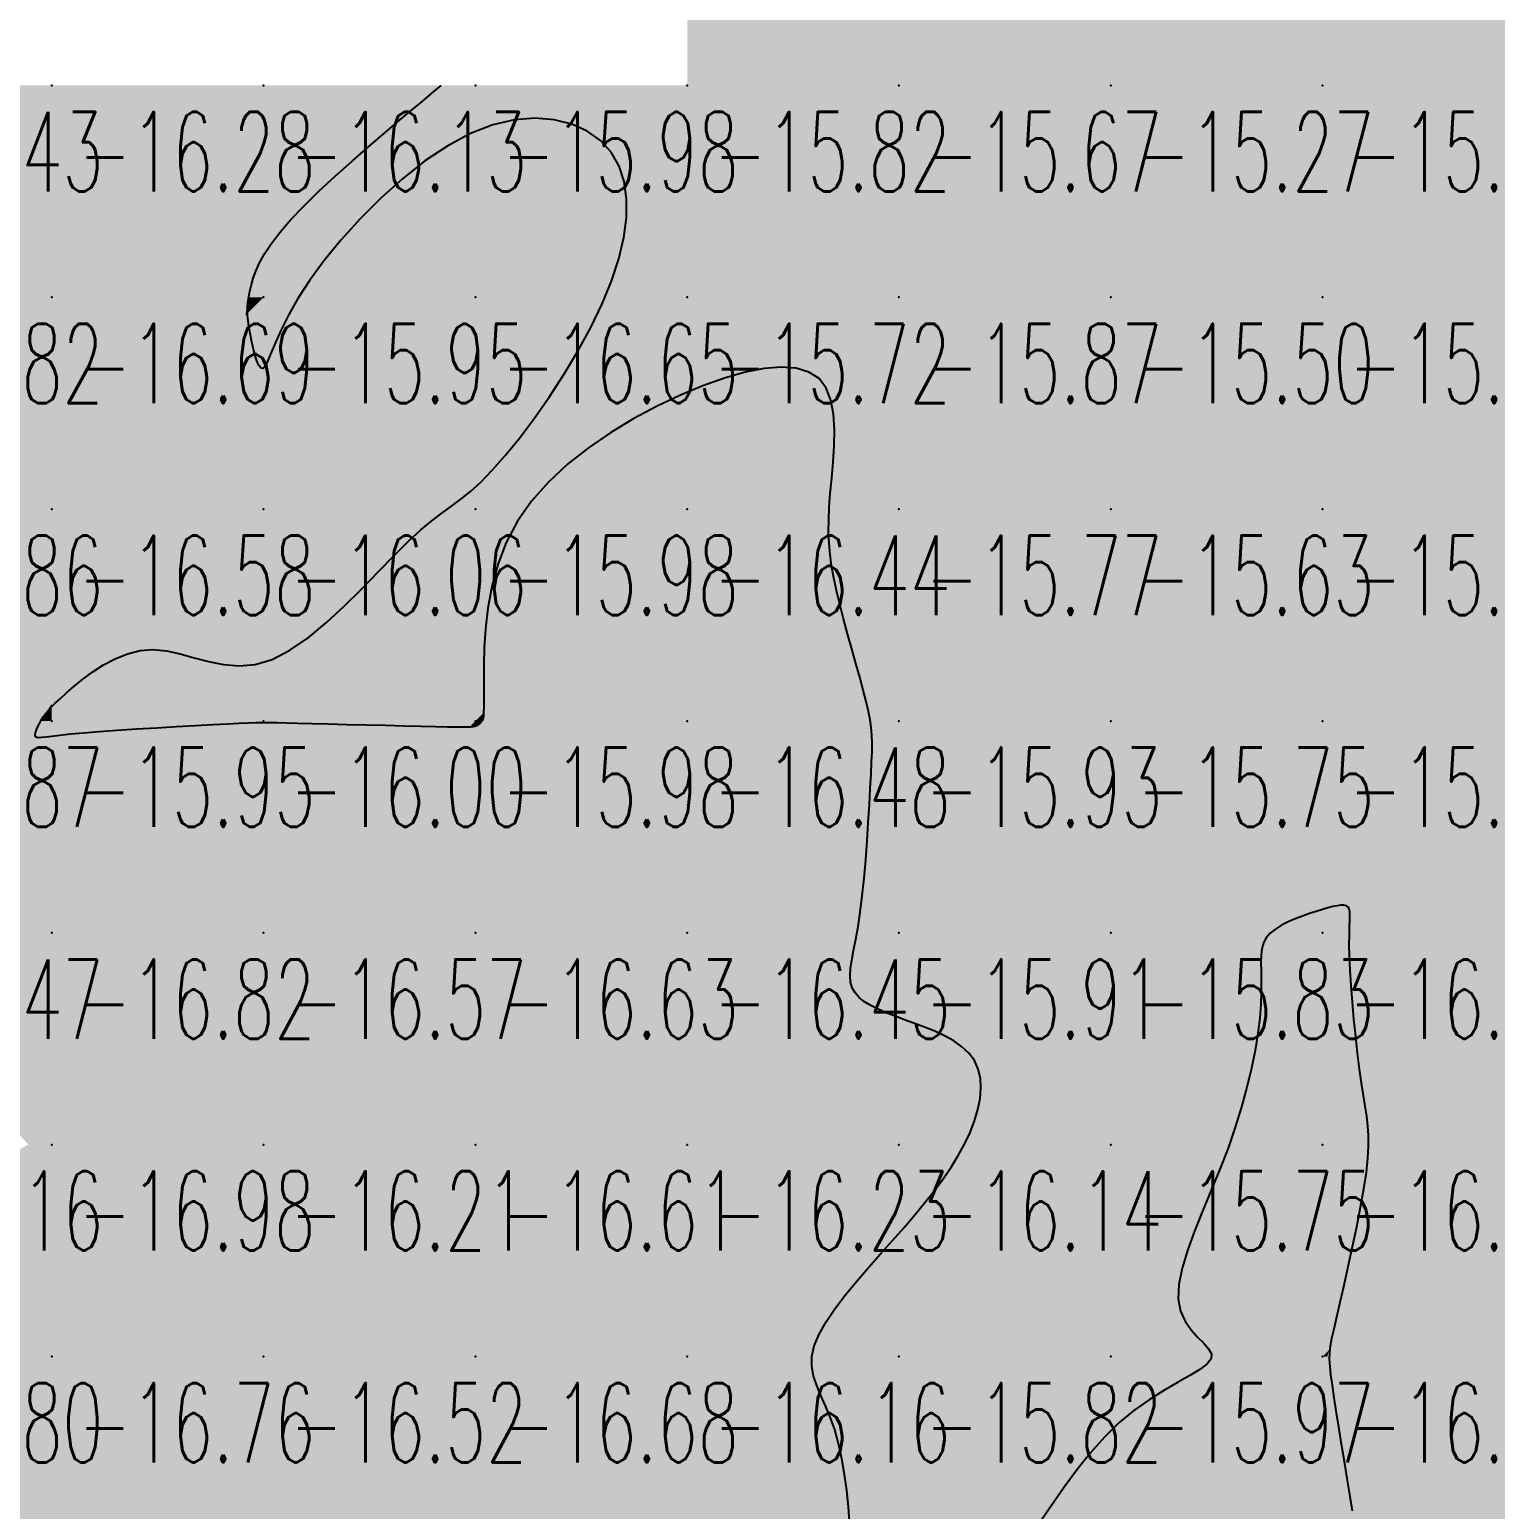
# Model space of a CAD drawing. Header units: millimetres. Extents: x 88261 to 90953, y 390274 to 392322.
# Drawn here: x 89359.2 to 89428.4, y 392020 to 392089.9 of the extents above; entities that cross this region are included whole.
import ezdxf
from ezdxf.enums import TextEntityAlignment as Align

# ---------------------------------------------------------------- set-up
doc = ezdxf.new("R2010")
doc.units = ezdxf.units.MM
doc.header["$LTSCALE"] = 25
for name, color, linetype in [('CN_03_00', 7, 'Continuous'), ('COTEAlt', 7, 'Continuous'), ('HYDRO', 7, 'Continuous'), ('TN_COLORIAGE', 7, 'Continuous')]:
    doc.layers.add(name, color=color, linetype=linetype)
doc.styles.add('ROMANC', font='romanc.shx')
doc.styles.add('Simplex 1.0', font='Simplex.shx', dxfattribs={"width": 0.99, "height": 2.5})
doc.styles.get("Standard").update_dxf_attribs({"font": 'times.ttf'})

# ---------------------------------------------------------------- blocks, each defined once
blk = doc.blocks.new('COTE')
at = {"color": 0}
blk.add_point((0, 0), dxfattribs=at)
at = {"layer": 'COTEAlt'}
blk.add_attdef('ALT', text='', height=3.75, dxfattribs=at).set_placement((1.25, -1.25), align=Align.TOP_LEFT)

msp = doc.modelspace()

# ---------------------------------------------------------------- linework, layer by layer
at = {"layer": 'CN_03_00', "elevation": -16, "flags": 128}
for points in [[(89397.92, 392019.414), (89397.859, 392020.151), (89397.78, 392020.909), (89397.679, 392021.671), (89397.553, 392022.417), (89397.4, 392023.129), (89397.217, 392023.787), (89397.005, 392024.378), (89396.779, 392024.912), (89396.56, 392025.403), (89396.367, 392025.867), (89396.219, 392026.318), (89396.138, 392026.772), (89396.141, 392027.243), (89396.249, 392027.748), (89396.476, 392028.295), (89396.808, 392028.882), (89397.227, 392029.498), (89397.713, 392030.136), (89398.247, 392030.787), (89398.811, 392031.44), (89399.384, 392032.089), (89399.949, 392032.724), (89400.489, 392033.338), (89400.998, 392033.933), (89401.477, 392034.511), (89401.923, 392035.077), (89402.334, 392035.632), (89402.71, 392036.181), (89403.048, 392036.726), (89403.347, 392037.271), (89403.604, 392037.817), (89403.816, 392038.36), (89403.976, 392038.894), (89404.079, 392039.412), (89404.119, 392039.909), (89404.092, 392040.377), (89403.991, 392040.812), (89403.812, 392041.206), (89403.551, 392041.556), (89403.22, 392041.864), (89402.832, 392042.136), (89402.4, 392042.378), (89401.939, 392042.593), (89401.461, 392042.788), (89400.981, 392042.968), (89400.512, 392043.137), (89400.066, 392043.301), (89399.649, 392043.464), (89399.267, 392043.629), (89398.924, 392043.802), (89398.625, 392043.986), (89398.375, 392044.184), (89398.179, 392044.401), (89398.042, 392044.642), (89397.965, 392044.909), (89397.943, 392045.212), (89397.966, 392045.558), (89398.024, 392045.955), (89398.108, 392046.411), (89398.209, 392046.935), (89398.317, 392047.533), (89398.423, 392048.216), (89398.519, 392048.984), (89398.604, 392049.818), (89398.68, 392050.691), (89398.745, 392051.577), (89398.802, 392052.451), (89398.852, 392053.286), (89398.893, 392054.056), (89398.929, 392054.735), (89398.957, 392055.306), (89398.976, 392055.785), (89398.983, 392056.197), (89398.973, 392056.569), (89398.944, 392056.926), (89398.891, 392057.292), (89398.812, 392057.693), (89398.703, 392058.154), (89398.563, 392058.694), (89398.397, 392059.302), (89398.214, 392059.961), (89398.02, 392060.654), (89397.824, 392061.361), (89397.634, 392062.067), (89397.457, 392062.753), (89397.301, 392063.403), (89397.172, 392064.003), (89397.071, 392064.564), (89396.998, 392065.102), (89396.95, 392065.632), (89396.928, 392066.169), (89396.931, 392066.73), (89396.957, 392067.328), (89397.006, 392067.981), (89397.073, 392068.697), (89397.143, 392069.455), (89397.195, 392070.229), (89397.208, 392070.992), (89397.162, 392071.718), (89397.038, 392072.379), (89396.815, 392072.949), (89396.474, 392073.401), (89395.999, 392073.713), (89395.399, 392073.891), (89394.687, 392073.941), (89393.877, 392073.874), (89392.982, 392073.699), (89392.017, 392073.425), (89390.994, 392073.062), (89389.928, 392072.617), (89388.833, 392072.1), (89387.731, 392071.514), (89386.644, 392070.86), (89385.595, 392070.142), (89384.606, 392069.361), (89383.701, 392068.52), (89382.901, 392067.621), (89382.231, 392066.665), (89381.704, 392065.66), (89381.309, 392064.625), (89381.028, 392063.586), (89380.841, 392062.566), (89380.728, 392061.592), (89380.672, 392060.687), (89380.652, 392059.876), (89380.65, 392059.183), (89380.65, 392058.627), (89380.648, 392058.196), (89380.644, 392057.873), (89380.636, 392057.641), (89380.626, 392057.481), (89380.612, 392057.376), (89380.593, 392057.308), (89380.57, 392057.26), (89380.541, 392057.217), (89380.508, 392057.176), (89380.471, 392057.137), (89380.432, 392057.101), (89380.39, 392057.068), (89380.346, 392057.039), (89380.302, 392057.013), (89380.258, 392056.991), (89380.212, 392056.973), (89380.149, 392056.96), (89380.049, 392056.95), (89379.895, 392056.945), (89379.669, 392056.943), (89379.351, 392056.946), (89378.924, 392056.954), (89378.369, 392056.965), (89377.677, 392056.981), (89376.876, 392057), (89376.003, 392057.021), (89375.095, 392057.043), (89374.188, 392057.066), (89373.321, 392057.088), (89372.531, 392057.109), (89371.853, 392057.127), (89371.314, 392057.142), (89370.887, 392057.153), (89370.534, 392057.159), (89370.217, 392057.159), (89369.898, 392057.154), (89369.539, 392057.141), (89369.101, 392057.121), (89368.547, 392057.093), (89367.851, 392057.056), (89367.037, 392057.012), (89366.142, 392056.962), (89365.203, 392056.908), (89364.257, 392056.85), (89363.34, 392056.79), (89362.489, 392056.73), (89361.742, 392056.67), (89361.126, 392056.613), (89360.635, 392056.561), (89360.254, 392056.515), (89359.97, 392056.48), (89359.767, 392056.456), (89359.63, 392056.446), (89359.544, 392056.454), (89359.496, 392056.48), (89359.472, 392056.528), (89359.468, 392056.594), (89359.48, 392056.675), (89359.508, 392056.769), (89359.547, 392056.873), (89359.597, 392056.983), (89359.653, 392057.096), (89359.713, 392057.21), (89359.777, 392057.322), (89359.851, 392057.438), (89359.943, 392057.564), (89360.059, 392057.706), (89360.21, 392057.871), (89360.401, 392058.064), (89360.641, 392058.293), (89360.938, 392058.563), (89361.297, 392058.876), (89361.713, 392059.216), (89362.181, 392059.561), (89362.692, 392059.89), (89363.241, 392060.181), (89363.82, 392060.414), (89364.422, 392060.566), (89365.041, 392060.616), (89365.672, 392060.554), (89366.316, 392060.41), (89366.976, 392060.226), (89367.657, 392060.042), (89368.363, 392059.902), (89369.095, 392059.845), (89369.859, 392059.913), (89370.658, 392060.148), (89371.492, 392060.577), (89372.349, 392061.17), (89373.213, 392061.883), (89374.069, 392062.673), (89374.9, 392063.497), (89375.692, 392064.31), (89376.429, 392065.069), (89377.094, 392065.73), (89377.68, 392066.263), (89378.198, 392066.69), (89378.671, 392067.049), (89379.118, 392067.374), (89379.558, 392067.704), (89380.013, 392068.072), (89380.503, 392068.517), (89381.047, 392069.074), (89381.659, 392069.769), (89382.325, 392070.591), (89383.022, 392071.517), (89383.731, 392072.524), (89384.428, 392073.59), (89385.093, 392074.694), (89385.704, 392075.813), (89386.24, 392076.925), (89386.682, 392078.009), (89387.023, 392079.056), (89387.257, 392080.057), (89387.38, 392081.004), (89387.387, 392081.888), (89387.272, 392082.702), (89387.031, 392083.438), (89386.66, 392084.086), (89386.155, 392084.639), (89385.529, 392085.086), (89384.796, 392085.418), (89383.97, 392085.623), (89383.065, 392085.692), (89382.095, 392085.613), (89381.076, 392085.377), (89380.021, 392084.974), (89378.945, 392084.398), (89377.868, 392083.677), (89376.807, 392082.84), (89375.783, 392081.92), (89374.813, 392080.949), (89373.919, 392079.957), (89373.118, 392078.978), (89372.43, 392078.042), (89371.868, 392077.178), (89371.422, 392076.396), (89371.075, 392075.705), (89370.809, 392075.113), (89370.609, 392074.627), (89370.458, 392074.255), (89370.339, 392074.005), (89370.235, 392073.884), (89370.133, 392073.895), (89370.032, 392074.021), (89369.934, 392074.237), (89369.841, 392074.521), (89369.754, 392074.849), (89369.677, 392075.198), (89369.611, 392075.546), (89369.558, 392075.867), (89369.52, 392076.146), (89369.496, 392076.386), (89369.486, 392076.598), (89369.489, 392076.792), (89369.505, 392076.979), (89369.532, 392077.168), (89369.571, 392077.37), (89369.619, 392077.595), (89369.679, 392077.852), (89369.763, 392078.146), (89369.884, 392078.481), (89370.055, 392078.86), (89370.291, 392079.288), (89370.606, 392079.767), (89371.013, 392080.302), (89371.525, 392080.896), (89372.15, 392081.549), (89372.862, 392082.243), (89373.632, 392082.958), (89374.428, 392083.67), (89375.218, 392084.359), (89375.97, 392085.003), (89376.655, 392085.581), (89377.239, 392086.07), (89377.701, 392086.456), (89378.047, 392086.746), (89378.296, 392086.954), (89378.462, 392087.093), (89378.563, 392087.178), (89378.615, 392087.221), (89378.634, 392087.237), (89378.637, 392087.239)], [(89421.661, 392019.963), (89421.548, 392020.637), (89421.424, 392021.388), (89421.294, 392022.187), (89421.162, 392023.006), (89421.033, 392023.814), (89420.912, 392024.584), (89420.803, 392025.285), (89420.713, 392025.888), (89420.645, 392026.376), (89420.6, 392026.771), (89420.582, 392027.108), (89420.59, 392027.42), (89420.626, 392027.743), (89420.692, 392028.109), (89420.789, 392028.554), (89420.918, 392029.111), (89421.08, 392029.804), (89421.265, 392030.61), (89421.464, 392031.495), (89421.667, 392032.426), (89421.864, 392033.368), (89422.045, 392034.29), (89422.199, 392035.156), (89422.317, 392035.933), (89422.391, 392036.598), (89422.425, 392037.167), (89422.423, 392037.67), (89422.392, 392038.133), (89422.338, 392038.584), (89422.265, 392039.051), (89422.179, 392039.56), (89422.087, 392040.141), (89421.993, 392040.811), (89421.901, 392041.554), (89421.812, 392042.345), (89421.73, 392043.159), (89421.658, 392043.97), (89421.597, 392044.754), (89421.551, 392045.485), (89421.522, 392046.139), (89421.512, 392046.694), (89421.515, 392047.156), (89421.525, 392047.532), (89421.535, 392047.833), (89421.54, 392048.066), (89421.532, 392048.242), (89421.506, 392048.369), (89421.454, 392048.457), (89421.372, 392048.513), (89421.259, 392048.54), (89421.115, 392048.542), (89420.94, 392048.521), (89420.736, 392048.479), (89420.502, 392048.418), (89420.239, 392048.342), (89419.947, 392048.251), (89419.629, 392048.149), (89419.295, 392048.034), (89418.955, 392047.905), (89418.622, 392047.761), (89418.308, 392047.6), (89418.023, 392047.421), (89417.78, 392047.223), (89417.591, 392047.004), (89417.462, 392046.762), (89417.386, 392046.491), (89417.349, 392046.184), (89417.341, 392045.835), (89417.348, 392045.436), (89417.357, 392044.981), (89417.357, 392044.463), (89417.334, 392043.876), (89417.279, 392043.213), (89417.188, 392042.482), (89417.059, 392041.69), (89416.89, 392040.844), (89416.68, 392039.952), (89416.428, 392039.023), (89416.13, 392038.062), (89415.787, 392037.079), (89415.401, 392036.082), (89414.991, 392035.086), (89414.583, 392034.104), (89414.201, 392033.154), (89413.87, 392032.249), (89413.615, 392031.405), (89413.461, 392030.638), (89413.431, 392029.962), (89413.54, 392029.388), (89413.758, 392028.906), (89414.041, 392028.502), (89414.349, 392028.161), (89414.639, 392027.868), (89414.87, 392027.61), (89414.999, 392027.371), (89414.986, 392027.137), (89414.799, 392026.894), (89414.455, 392026.631), (89413.981, 392026.34), (89413.404, 392026.009), (89412.753, 392025.63), (89412.055, 392025.193), (89411.337, 392024.688), (89410.627, 392024.105), (89409.947, 392023.439), (89409.296, 392022.701), (89408.667, 392021.907), (89408.054, 392021.072), (89407.449, 392020.211), (89406.847, 392019.341)]]:
    msp.add_lwpolyline(points, dxfattribs=at)
at = {"layer": 'TN_COLORIAGE', "color": 241}
for points in [[(89390.249, 392097.239, -15.436), (89390.249, 392087.239, -15.436), (89400.249, 392097.239, -15.436)], [(89400.249, 392087.239, -15.823), (89400.249, 392097.239, -15.823), (89390.249, 392087.239, -15.823)], [(89400.249, 392097.239, -15.285), (89400.249, 392087.239, -15.285), (89410.249, 392097.239, -15.285)], [(89410.249, 392087.239, -15.671), (89410.249, 392097.239, -15.671), (89400.249, 392087.239, -15.671)], [(89410.249, 392097.239, -15.055), (89410.249, 392087.239, -15.055), (89420.249, 392097.239, -15.055)], [(89420.249, 392087.239, -15.268), (89420.249, 392097.239, -15.268), (89410.249, 392087.239, -15.268)], [(89420.249, 392087.239, -15), (89427.355, 392094.346, -15), (89420.249, 392097.239, -15), (89423.839, 392097.239, -15)], [(89420.249, 392087.239, -15), (89427.355, 392094.346, -15), (89430.249, 392087.239, -15), (89430.249, 392093.963, -15)], [(89378.637, 392087.239, -15.946), (89370.249, 392080.225, -15.946), (89380.249, 392087.239, -15.946), (89370.249, 392077.239, -15.946)], [(89380.249, 392086.875, -15.946), (89371.021, 392077.239, -15.946), (89380.249, 392087.239, -15.946), (89370.249, 392077.239, -15.946)], [(89380.249, 392086.875, -15.823), (89388.11, 392085.1, -15.823), (89380.249, 392087.239, -15.823), (89390.249, 392087.239, -15.823)], [(89388.11, 392085.1, -15.725), (89387.27, 392077.239, -15.725), (89390.249, 392087.239, -15.725), (89390.249, 392077.239, -15.725)], [(89390.249, 392077.239, -15.671), (89400.249, 392077.239, -15.671), (89400.249, 392087.239, -15.671)], [(89390.249, 392087.239, -15.671), (89390.249, 392077.239, -15.671), (89400.249, 392087.239, -15.671)], [(89400.249, 392077.239, -15.268), (89410.249, 392077.239, -15.268), (89410.249, 392087.239, -15.268)], [(89400.249, 392087.239, -15.268), (89400.249, 392077.239, -15.268), (89410.249, 392087.239, -15.268)], [(89410.249, 392077.239, -15.239), (89420.249, 392077.239, -15.239), (89420.249, 392087.239, -15.239)], [(89410.249, 392087.239, -15.239), (89410.249, 392077.239, -15.239), (89420.249, 392087.239, -15.239)], [(89420.249, 392077.239, -15), (89430.129, 392077.239, -15), (89430.249, 392087.239, -15), (89430.249, 392077.673, -15)], [(89420.249, 392087.239, -15.2), (89420.249, 392077.239, -15.2), (89430.249, 392087.239, -15.2)], [(89370.249, 392080.225, -15.946), (89369.517, 392077.239, -15.946), (89370.249, 392077.239, -15.946)], [(89369.395, 392076.386, -15.946), (89369.517, 392077.239, -15.946), (89370.249, 392077.239, -15.946)], [(89370.249, 392072.42, -15.946), (89369.395, 392076.386, -15.946), (89370.249, 392077.239, -15.946)], [(89370.249, 392072.42, -15.946), (89371.021, 392077.239, -15.946), (89370.249, 392077.239, -15.946)], [(89380.249, 392067.491, -15.725), (89387.27, 392077.239, -15.725), (89380.249, 392067.239, -15.725), (89390.249, 392077.239, -15.725)], [(89380.618, 392067.239, -15.725), (89390.249, 392073.379, -15.725), (89380.249, 392067.239, -15.725), (89390.249, 392077.239, -15.725)], [(89397.956, 392074.946, -15.725), (89390.249, 392073.379, -15.725), (89400.249, 392077.239, -15.725), (89390.249, 392077.239, -15.725)], [(89397.956, 392074.946, -15.767), (89396.771, 392067.239, -15.767), (89400.249, 392077.239, -15.767), (89400.249, 392067.239, -15.767)], [(89400.249, 392077.239, -15.5), (89400.249, 392067.239, -15.5), (89410.249, 392077.239, -15.5)], [(89400.249, 392067.239, -15.5), (89410.249, 392067.239, -15.5), (89410.249, 392077.239, -15.5)], [(89410.249, 392077.239, -15.75), (89410.249, 392067.239, -15.75), (89420.249, 392077.239, -15.75)], [(89410.249, 392067.239, -15.75), (89420.249, 392067.239, -15.75), (89420.249, 392077.239, -15.75)], [(89420.249, 392077.239, -15), (89430.129, 392077.239, -15), (89420.249, 392067.239, -15), (89430.003, 392076.994, -15)], [(89420.249, 392067.239, -15), (89430.003, 392076.994, -15), (89430.249, 392067.239, -15), (89430.249, 392076.818, -15)], [(89370.249, 392057.93, -15.983), (89378.017, 392067.239, -15.983), (89370.249, 392057.239, -15.983), (89380.249, 392067.239, -15.983)], [(89370.249, 392057.239, -15.983), (89380.249, 392057.239, -15.983), (89380.249, 392067.239, -15.983)], [(89378.017, 392067.239, -15.983), (89380.249, 392067.491, -15.983), (89380.249, 392067.239, -15.983)], [(89380.618, 392067.239, -15.981), (89380.664, 392057.655, -15.981), (89380.249, 392067.239, -15.981), (89380.249, 392057.239, -15.981)], [(89396.771, 392067.239, -15.767), (89396.994, 392063.984, -15.767), (89400.249, 392067.239, -15.767)], [(89399.059, 392057.239, -15.767), (89396.994, 392063.984, -15.767), (89400.249, 392057.239, -15.767), (89400.249, 392067.239, -15.767)], [(89400.249, 392057.239, -15.63), (89410.249, 392057.239, -15.63), (89410.249, 392067.239, -15.63)], [(89400.249, 392067.239, -15.63), (89400.249, 392057.239, -15.63), (89410.249, 392067.239, -15.63)], [(89410.249, 392067.239, -15.36), (89410.249, 392057.239, -15.36), (89420.249, 392067.239, -15.36)], [(89410.249, 392057.239, -15.36), (89420.249, 392057.239, -15.36), (89420.249, 392067.239, -15.36)], [(89420.249, 392057.239, -15.206), (89430.249, 392057.239, -15.206), (89430.249, 392067.239, -15.206)], [(89420.249, 392067.239, -15.206), (89420.249, 392057.239, -15.206), (89430.249, 392067.239, -15.206)], [(89370.249, 392057.93, -15.949), (89364.938, 392061.928, -15.949), (89370.249, 392057.239, -15.949), (89360.249, 392057.239, -15.949)], [(89364.938, 392061.928, -15.949), (89360.249, 392058.053, -15.949), (89360.249, 392057.239, -15.949)], [(89360.249, 392058.053, -15.949), (89359.693, 392057.239, -15.949), (89360.249, 392057.239, -15.949)], [(89380.664, 392057.655, -15.981), (89380.626, 392057.239, -15.981), (89380.249, 392057.239, -15.981)], [(89359.258, 392056.249, -15.949), (89359.693, 392057.239, -15.949), (89360.249, 392057.239, -15.949)], [(89359.258, 392056.249, -15.949), (89360.249, 392056.646, -15.949), (89360.249, 392057.239, -15.949)], [(89370.196, 392057.187, -15.949), (89360.249, 392056.646, -15.949), (89370.249, 392057.239, -15.949), (89360.249, 392057.239, -15.949)], [(89370.249, 392057.165, -15.996), (89370.196, 392057.187, -15.996), (89370.249, 392057.239, -15.996)], [(89370.249, 392057.165, -15.981), (89379.929, 392056.92, -15.981), (89370.249, 392057.239, -15.981), (89380.249, 392057.239, -15.981)], [(89379.929, 392056.92, -15.981), (89380.249, 392056.947, -15.981), (89380.249, 392057.239, -15.981)], [(89380.626, 392057.239, -15.981), (89380.249, 392056.947, -15.981), (89380.249, 392057.239, -15.981)], [(89398.992, 392055.982, -15.907), (89398.545, 392047.239, -15.907), (89400.249, 392057.239, -15.907), (89400.249, 392047.239, -15.907)], [(89398.992, 392055.982, -15.935), (89399.059, 392057.239, -15.935), (89400.249, 392057.239, -15.935)], [(89400.249, 392057.239, -15.752), (89400.249, 392047.239, -15.752), (89410.249, 392057.239, -15.752)], [(89400.249, 392047.239, -15.752), (89410.249, 392047.239, -15.752), (89410.249, 392057.239, -15.752)], [(89416.898, 392047.239, -15.328), (89420.249, 392048.372, -15.328), (89410.249, 392047.239, -15.328), (89420.249, 392057.239, -15.328)], [(89410.249, 392057.239, -15.328), (89410.249, 392047.239, -15.328), (89420.249, 392057.239, -15.328)], [(89421.792, 392048.782, -15.328), (89420.249, 392048.372, -15.328), (89430.249, 392057.239, -15.328), (89420.249, 392057.239, -15.328)], [(89421.792, 392048.782, -15.277), (89421.311, 392047.239, -15.277), (89430.249, 392057.239, -15.277), (89430.249, 392047.239, -15.277)], [(89397.364, 392044.355, -15.907), (89398.545, 392047.239, -15.907), (89400.249, 392047.239, -15.907)], [(89400.249, 392043.191, -15.907), (89397.364, 392044.355, -15.907), (89400.249, 392047.239, -15.907)], [(89400.249, 392043.191, -15.83), (89404.711, 392041.701, -15.83), (89400.249, 392047.239, -15.83), (89410.249, 392047.239, -15.83)], [(89404.711, 392041.701, -15.749), (89403.78, 392037.239, -15.749), (89410.249, 392047.239, -15.749), (89410.249, 392037.239, -15.749)], [(89416.898, 392047.239, -15.749), (89417.703, 392044.694, -15.749), (89410.249, 392047.239, -15.749), (89410.249, 392037.239, -15.749)], [(89421.311, 392047.239, -15.277), (89422.101, 392039.091, -15.277), (89430.249, 392047.239, -15.277)], [(89422.811, 392037.239, -15.277), (89422.101, 392039.091, -15.277), (89430.249, 392037.239, -15.277), (89430.249, 392047.239, -15.277)], [(89417.703, 392044.694, -15.749), (89416.297, 392037.239, -15.749), (89410.249, 392037.239, -15.749)], [(89400.249, 392027.239, -15.749), (89410.249, 392027.239, -15.749), (89410.249, 392037.239, -15.749)], [(89400.249, 392032.967, -15.749), (89403.78, 392037.239, -15.749), (89400.249, 392027.239, -15.749), (89410.249, 392037.239, -15.749)], [(89411.833, 392028.823, -15.749), (89416.297, 392037.239, -15.749), (89410.249, 392027.239, -15.749), (89410.249, 392037.239, -15.749)], [(89420.557, 392027.548, -15.335), (89420.472, 392027.239, -15.335), (89430.249, 392037.239, -15.335), (89430.249, 392027.239, -15.335)], [(89420.557, 392027.548, -15.523), (89422.811, 392037.239, -15.523), (89430.249, 392037.239, -15.523)], [(89400.249, 392032.967, -15.816), (89394.919, 392027.239, -15.816), (89400.249, 392027.239, -15.816)], [(89416.958, 392027.239, -15.969), (89411.833, 392028.823, -15.969), (89410.249, 392027.239, -15.969)], [(89394.919, 392027.239, -15.816), (89397.57, 392024.561, -15.816), (89400.249, 392027.239, -15.816)], [(89398.104, 392017.239, -15.816), (89397.57, 392024.561, -15.816), (89400.249, 392017.239, -15.816), (89400.249, 392027.239, -15.816)], [(89400.249, 392027.239, -15.969), (89400.249, 392017.239, -15.969), (89410.249, 392027.239, -15.969)], [(89410.249, 392025.038, -15.863), (89405.811, 392017.239, -15.863), (89410.249, 392027.239, -15.863), (89400.249, 392017.239, -15.863)], [(89416.958, 392027.239, -15.969), (89410.249, 392025.038, -15.969), (89410.249, 392027.239, -15.969)], [(89420.472, 392027.239, -15.335), (89421.835, 392018.825, -15.335), (89430.249, 392027.239, -15.335)], [(89422.153, 392017.239, -15.335), (89421.835, 392018.825, -15.335), (89430.249, 392017.239, -15.335), (89430.249, 392027.239, -15.335)]]:
    msp.add_solid(points, dxfattribs=at)
at = {"layer": 'TN_COLORIAGE', "color": 183}
for points in [[(89350.249, 392087.239, -16.28), (89350.249, 392077.239, -16.28), (89360.249, 392087.239, -16.28)], [(89360.249, 392077.239, -16.819), (89360.249, 392087.239, -16.819), (89350.249, 392077.239, -16.819)], [(89360.249, 392087.239, -16.128), (89360.249, 392077.239, -16.128), (89370.249, 392087.239, -16.128)], [(89360.249, 392077.239, -16), (89369.517, 392077.239, -16), (89370.249, 392087.239, -16), (89370.249, 392080.225, -16)], [(89370.249, 392080.225, -16.128), (89378.637, 392087.239, -16.128), (89370.249, 392087.239, -16.128)], [(89371.021, 392077.239, -16.649), (89380.249, 392086.875, -16.649), (89380.249, 392077.239, -16.649)], [(89388.11, 392085.1, -16.649), (89380.249, 392086.875, -16.649), (89380.249, 392077.239, -16.649)], [(89387.27, 392077.239, -16.649), (89388.11, 392085.1, -16.649), (89380.249, 392077.239, -16.649)], [(89350.249, 392077.239, -16.688), (89350.249, 392067.239, -16.688), (89360.249, 392077.239, -16.688)], [(89350.249, 392067.239, -16.688), (89360.249, 392067.239, -16.688), (89360.249, 392077.239, -16.688)], [(89360.249, 392077.239, -16), (89369.517, 392077.239, -16), (89360.249, 392067.239, -16), (89369.395, 392076.386, -16)], [(89380.249, 392077.239, -16), (89371.021, 392077.239, -16), (89370.249, 392067.239, -16), (89370.249, 392072.42, -16)], [(89380.249, 392077.239, -16), (89380.249, 392067.491, -16), (89370.249, 392067.239, -16), (89378.017, 392067.239, -16)], [(89387.27, 392077.239, -16.649), (89380.249, 392067.491, -16.649), (89380.249, 392077.239, -16.649)], [(89360.249, 392067.239, -16), (89369.395, 392076.386, -16), (89370.249, 392067.239, -16), (89370.249, 392072.42, -16)], [(89396.771, 392067.239, -16.438), (89397.956, 392074.946, -16.438), (89390.249, 392067.239, -16.438)], [(89390.249, 392073.379, -16.438), (89397.956, 392074.946, -16.438), (89390.249, 392067.239, -16.438)], [(89390.249, 392073.379, -16.438), (89380.618, 392067.239, -16.438), (89390.249, 392067.239, -16.438)], [(89350.249, 392067.239, -16.582), (89350.249, 392057.239, -16.582), (89360.249, 392067.239, -16.582)], [(89350.249, 392057.239, -16), (89359.693, 392057.239, -16), (89360.249, 392067.239, -16), (89360.249, 392058.053, -16)], [(89360.249, 392067.239, -16), (89360.249, 392058.053, -16), (89370.249, 392067.239, -16), (89364.938, 392061.928, -16)], [(89364.938, 392061.928, -16.058), (89370.249, 392057.93, -16.058), (89370.249, 392067.239, -16.058)], [(89378.017, 392067.239, -16.058), (89370.249, 392057.93, -16.058), (89370.249, 392067.239, -16.058)], [(89380.664, 392057.655, -16.438), (89380.618, 392067.239, -16.438), (89390.249, 392067.239, -16.438)], [(89390.249, 392057.239, -16), (89380.626, 392057.239, -16), (89390.249, 392067.239, -16), (89380.664, 392057.655, -16)], [(89390.249, 392057.239, -16), (89396.994, 392063.984, -16), (89390.249, 392067.239, -16), (89396.771, 392067.239, -16)], [(89396.994, 392063.984, -16.484), (89399.059, 392057.239, -16.484), (89390.249, 392057.239, -16.484)], [(89350.249, 392057.239, -16), (89359.693, 392057.239, -16), (89350.249, 392047.239, -16), (89359.258, 392056.249, -16)], [(89360.249, 392047.239, -16), (89370.196, 392057.187, -16), (89370.249, 392047.239, -16), (89370.249, 392057.165, -16)], [(89360.249, 392056.646, -16.817), (89370.196, 392057.187, -16.817), (89360.249, 392047.239, -16.817)], [(89379.929, 392056.92, -16.575), (89370.249, 392057.165, -16.575), (89370.249, 392047.239, -16.575)], [(89380.249, 392047.239, -16), (89380.249, 392056.947, -16), (89370.249, 392047.239, -16), (89379.929, 392056.92, -16)], [(89380.249, 392047.239, -16), (89380.249, 392056.947, -16), (89390.249, 392057.239, -16), (89380.626, 392057.239, -16)], [(89380.249, 392047.239, -16.484), (89390.249, 392047.239, -16.484), (89390.249, 392057.239, -16.484)], [(89390.249, 392057.239, -16), (89399.059, 392057.239, -16), (89390.249, 392047.239, -16), (89398.992, 392055.982, -16)], [(89360.249, 392047.239, -16), (89360.249, 392056.646, -16), (89350.249, 392047.239, -16), (89359.258, 392056.249, -16)], [(89398.545, 392047.239, -16.454), (89398.992, 392055.982, -16.454), (89390.249, 392047.239, -16.454)], [(89420.249, 392048.372, -16.086), (89416.898, 392047.239, -16.086), (89420.249, 392047.239, -16.086)], [(89420.249, 392048.372, -16.086), (89421.792, 392048.782, -16.086), (89420.249, 392047.239, -16.086)], [(89421.311, 392047.239, -16.086), (89421.792, 392048.782, -16.086), (89420.249, 392047.239, -16.086)], [(89354.909, 392041.899, -16.469), (89350.249, 392039.553, -16.469), (89360.249, 392047.239, -16.469), (89350.249, 392047.239, -16.469)], [(89359.146, 392037.239, -16.817), (89354.909, 392041.899, -16.817), (89360.249, 392037.239, -16.817), (89360.249, 392047.239, -16.817)], [(89360.249, 392047.239, -16.575), (89360.249, 392037.239, -16.575), (89370.249, 392047.239, -16.575)], [(89360.249, 392037.239, -16.575), (89370.249, 392037.239, -16.575), (89370.249, 392047.239, -16.575)], [(89370.249, 392037.239, -16.63), (89380.249, 392037.239, -16.63), (89380.249, 392047.239, -16.63)], [(89370.249, 392047.239, -16.63), (89370.249, 392037.239, -16.63), (89380.249, 392047.239, -16.63)], [(89380.249, 392047.239, -16.454), (89380.249, 392037.239, -16.454), (89390.249, 392047.239, -16.454)], [(89380.249, 392037.239, -16.454), (89390.249, 392037.239, -16.454), (89390.249, 392047.239, -16.454)], [(89390.249, 392047.239, -16), (89398.545, 392047.239, -16), (89390.249, 392037.239, -16), (89397.364, 392044.355, -16)], [(89420.249, 392037.239, -16), (89416.297, 392037.239, -16), (89420.249, 392047.239, -16), (89417.703, 392044.694, -16)], [(89417.703, 392044.694, -16.086), (89416.898, 392047.239, -16.086), (89420.249, 392047.239, -16.086)], [(89420.249, 392037.239, -16), (89422.101, 392039.091, -16), (89420.249, 392047.239, -16), (89421.311, 392047.239, -16)], [(89390.249, 392037.239, -16), (89397.364, 392044.355, -16), (89400.249, 392037.239, -16), (89400.249, 392043.191, -16)], [(89404.711, 392041.701, -16.137), (89400.249, 392043.191, -16.137), (89400.249, 392037.239, -16.137)], [(89403.78, 392037.239, -16.137), (89404.711, 392041.701, -16.137), (89400.249, 392037.239, -16.137)], [(89422.101, 392039.091, -16.164), (89422.811, 392037.239, -16.164), (89420.249, 392037.239, -16.164)], [(89359.146, 392037.239, -16.805), (89350.249, 392032.736, -16.805), (89360.249, 392037.239, -16.805), (89350.249, 392027.239, -16.805)], [(89350.249, 392027.239, -16.98), (89360.249, 392027.239, -16.98), (89360.249, 392037.239, -16.98)], [(89360.249, 392037.239, -16.208), (89360.249, 392027.239, -16.208), (89370.249, 392037.239, -16.208)], [(89360.249, 392027.239, -16.208), (89370.249, 392027.239, -16.208), (89370.249, 392037.239, -16.208)], [(89370.249, 392027.239, -16.606), (89380.249, 392027.239, -16.606), (89380.249, 392037.239, -16.606)], [(89370.249, 392037.239, -16.606), (89370.249, 392027.239, -16.606), (89380.249, 392037.239, -16.606)], [(89380.249, 392027.239, -16.23), (89390.249, 392027.239, -16.23), (89390.249, 392037.239, -16.23)], [(89380.249, 392037.239, -16.23), (89380.249, 392027.239, -16.23), (89390.249, 392037.239, -16.23)], [(89390.249, 392037.239, -16.137), (89390.249, 392027.239, -16.137), (89400.249, 392037.239, -16.137)], [(89390.249, 392027.239, -16), (89394.919, 392027.239, -16), (89400.249, 392037.239, -16), (89400.249, 392032.967, -16)], [(89403.78, 392037.239, -16.137), (89400.249, 392032.967, -16.137), (89400.249, 392037.239, -16.137)], [(89420.249, 392037.239, -16), (89411.833, 392028.823, -16), (89420.249, 392027.239, -16), (89416.958, 392027.239, -16)], [(89416.297, 392037.239, -16.164), (89411.833, 392028.823, -16.164), (89420.249, 392037.239, -16.164)], [(89420.249, 392037.239, -16), (89422.811, 392037.239, -16), (89420.249, 392027.239, -16), (89420.557, 392027.548, -16)], [(89420.472, 392027.239, -16.015), (89420.557, 392027.548, -16.015), (89420.249, 392027.239, -16.015)], [(89350.249, 392017.239, -16.758), (89360.249, 392017.239, -16.758), (89360.249, 392027.239, -16.758)], [(89350.249, 392027.239, -16.758), (89350.249, 392017.239, -16.758), (89360.249, 392027.239, -16.758)], [(89360.249, 392027.239, -16.521), (89360.249, 392017.239, -16.521), (89370.249, 392027.239, -16.521)], [(89360.249, 392017.239, -16.521), (89370.249, 392017.239, -16.521), (89370.249, 392027.239, -16.521)], [(89370.249, 392027.239, -16.679), (89370.249, 392017.239, -16.679), (89380.249, 392027.239, -16.679)], [(89370.249, 392017.239, -16.679), (89380.249, 392017.239, -16.679), (89380.249, 392027.239, -16.679)], [(89380.249, 392027.239, -16.161), (89380.249, 392017.239, -16.161), (89390.249, 392027.239, -16.161)], [(89380.249, 392017.239, -16.161), (89390.249, 392017.239, -16.161), (89390.249, 392027.239, -16.161)], [(89390.249, 392017.239, -16), (89397.57, 392024.561, -16), (89390.249, 392027.239, -16), (89394.919, 392027.239, -16)], [(89410.249, 392017.239, -16.015), (89420.249, 392017.239, -16.015), (89420.249, 392027.239, -16.015)], [(89410.249, 392017.239, -16), (89410.249, 392025.038, -16), (89420.249, 392027.239, -16), (89416.958, 392027.239, -16)], [(89420.249, 392017.239, -16), (89421.835, 392018.825, -16), (89420.249, 392027.239, -16), (89420.472, 392027.239, -16)], [(89405.811, 392017.239, -16.11), (89410.249, 392025.038, -16.11), (89410.249, 392017.239, -16.11)], [(89397.57, 392024.561, -16.503), (89398.104, 392017.239, -16.503), (89390.249, 392017.239, -16.503)]]:
    msp.add_solid(points, dxfattribs=at)

# ---------------------------------------------------------------- block references
at = {"layer": 'COTEAlt'}
ref = msp.add_blockref('COTE', (89350.249, 392087.239), dxfattribs=at)
ref.add_attrib('ALT', '-16.43', dxfattribs={"height": 3.75, "style": 'Simplex 1.0', "width": 0.6}).set_placement((89351.499, 392085.989), align=Align.TOP_LEFT)
ref = msp.add_blockref('COTE', (89360.249, 392087.239), dxfattribs=at)
ref.add_attrib('ALT', '-16.28', dxfattribs={"height": 3.75, "style": 'Simplex 1.0', "width": 0.6}).set_placement((89361.499, 392085.989), align=Align.TOP_LEFT)
ref = msp.add_blockref('COTE', (89370.249, 392087.239), dxfattribs=at)
ref.add_attrib('ALT', '-16.13', dxfattribs={"height": 3.75, "style": 'Simplex 1.0', "width": 0.6}).set_placement((89371.499, 392085.989), align=Align.TOP_LEFT)
ref = msp.add_blockref('COTE', (89380.249, 392087.239), dxfattribs=at)
ref.add_attrib('ALT', '-15.98', dxfattribs={"height": 3.75, "style": 'Simplex 1.0', "width": 0.6}).set_placement((89381.499, 392085.989), align=Align.TOP_LEFT)
ref = msp.add_blockref('COTE', (89390.249, 392087.239), dxfattribs=at)
ref.add_attrib('ALT', '-15.82', dxfattribs={"height": 3.75, "style": 'Simplex 1.0', "width": 0.6}).set_placement((89391.499, 392085.989), align=Align.TOP_LEFT)
ref = msp.add_blockref('COTE', (89400.249, 392087.239), dxfattribs=at)
ref.add_attrib('ALT', '-15.67', dxfattribs={"height": 3.75, "style": 'Simplex 1.0', "width": 0.6}).set_placement((89401.499, 392085.989), align=Align.TOP_LEFT)
ref = msp.add_blockref('COTE', (89410.249, 392087.239), dxfattribs=at)
ref.add_attrib('ALT', '-15.27', dxfattribs={"height": 3.75, "style": 'Simplex 1.0', "width": 0.6}).set_placement((89411.499, 392085.989), align=Align.TOP_LEFT)
ref = msp.add_blockref('COTE', (89420.249, 392087.239), dxfattribs=at)
ref.add_attrib('ALT', '-15.24', dxfattribs={"height": 3.75, "style": 'Simplex 1.0', "width": 0.6}).set_placement((89421.499, 392085.989), align=Align.TOP_LEFT)
ref = msp.add_blockref('COTE', (89350.249, 392077.239), dxfattribs=at)
ref.add_attrib('ALT', '-16.82', dxfattribs={"height": 3.75, "style": 'Simplex 1.0', "width": 0.6}).set_placement((89351.499, 392075.989), align=Align.TOP_LEFT)
ref = msp.add_blockref('COTE', (89360.249, 392077.239), dxfattribs=at)
ref.add_attrib('ALT', '-16.69', dxfattribs={"height": 3.75, "style": 'Simplex 1.0', "width": 0.6}).set_placement((89361.499, 392075.989), align=Align.TOP_LEFT)
ref = msp.add_blockref('COTE', (89370.249, 392077.239), dxfattribs=at)
ref.add_attrib('ALT', '-15.95', dxfattribs={"height": 3.75, "style": 'Simplex 1.0', "width": 0.6}).set_placement((89371.499, 392075.989), align=Align.TOP_LEFT)
ref = msp.add_blockref('COTE', (89380.249, 392077.239), dxfattribs=at)
ref.add_attrib('ALT', '-16.65', dxfattribs={"height": 3.75, "style": 'Simplex 1.0', "width": 0.6}).set_placement((89381.499, 392075.989), align=Align.TOP_LEFT)
ref = msp.add_blockref('COTE', (89390.249, 392077.239), dxfattribs=at)
ref.add_attrib('ALT', '-15.72', dxfattribs={"height": 3.75, "style": 'Simplex 1.0', "width": 0.6}).set_placement((89391.499, 392075.989), align=Align.TOP_LEFT)
ref = msp.add_blockref('COTE', (89400.249, 392077.239), dxfattribs=at)
ref.add_attrib('ALT', '-15.87', dxfattribs={"height": 3.75, "style": 'Simplex 1.0', "width": 0.6}).set_placement((89401.499, 392075.989), align=Align.TOP_LEFT)
ref = msp.add_blockref('COTE', (89410.249, 392077.239), dxfattribs=at)
ref.add_attrib('ALT', '-15.50', dxfattribs={"height": 3.75, "style": 'Simplex 1.0', "width": 0.6}).set_placement((89411.499, 392075.989), align=Align.TOP_LEFT)
ref = msp.add_blockref('COTE', (89420.249, 392077.239), dxfattribs=at)
ref.add_attrib('ALT', '-15.75', dxfattribs={"height": 3.75, "style": 'Simplex 1.0', "width": 0.6}).set_placement((89421.499, 392075.989), align=Align.TOP_LEFT)
ref = msp.add_blockref('COTE', (89350.249, 392067.239), dxfattribs=at)
ref.add_attrib('ALT', '-16.86', dxfattribs={"height": 3.75, "style": 'Simplex 1.0', "width": 0.6}).set_placement((89351.499, 392065.989), align=Align.TOP_LEFT)
ref = msp.add_blockref('COTE', (89360.249, 392067.239), dxfattribs=at)
ref.add_attrib('ALT', '-16.58', dxfattribs={"height": 3.75, "style": 'Simplex 1.0', "width": 0.6}).set_placement((89361.499, 392065.989), align=Align.TOP_LEFT)
ref = msp.add_blockref('COTE', (89370.249, 392067.239), dxfattribs=at)
ref.add_attrib('ALT', '-16.06', dxfattribs={"height": 3.75, "style": 'Simplex 1.0', "width": 0.6}).set_placement((89371.499, 392065.989), align=Align.TOP_LEFT)
ref = msp.add_blockref('COTE', (89380.249, 392067.239), dxfattribs=at)
ref.add_attrib('ALT', '-15.98', dxfattribs={"height": 3.75, "style": 'Simplex 1.0', "width": 0.6}).set_placement((89381.499, 392065.989), align=Align.TOP_LEFT)
ref = msp.add_blockref('COTE', (89390.249, 392067.239), dxfattribs=at)
ref.add_attrib('ALT', '-16.44', dxfattribs={"height": 3.75, "style": 'Simplex 1.0', "width": 0.6}).set_placement((89391.499, 392065.989), align=Align.TOP_LEFT)
ref = msp.add_blockref('COTE', (89400.249, 392067.239), dxfattribs=at)
ref.add_attrib('ALT', '-15.77', dxfattribs={"height": 3.75, "style": 'Simplex 1.0', "width": 0.6}).set_placement((89401.499, 392065.989), align=Align.TOP_LEFT)
ref = msp.add_blockref('COTE', (89410.249, 392067.239), dxfattribs=at)
ref.add_attrib('ALT', '-15.63', dxfattribs={"height": 3.75, "style": 'Simplex 1.0', "width": 0.6}).set_placement((89411.499, 392065.989), align=Align.TOP_LEFT)
ref = msp.add_blockref('COTE', (89420.249, 392067.239), dxfattribs=at)
ref.add_attrib('ALT', '-15.36', dxfattribs={"height": 3.75, "style": 'Simplex 1.0', "width": 0.6}).set_placement((89421.499, 392065.989), align=Align.TOP_LEFT)
ref = msp.add_blockref('COTE', (89350.249, 392057.239), dxfattribs=at)
ref.add_attrib('ALT', '-16.87', dxfattribs={"height": 3.75, "style": 'Simplex 1.0', "width": 0.6}).set_placement((89351.499, 392055.989), align=Align.TOP_LEFT)
ref = msp.add_blockref('COTE', (89360.249, 392057.239), dxfattribs=at)
ref.add_attrib('ALT', '-15.95', dxfattribs={"height": 3.75, "style": 'Simplex 1.0', "width": 0.6}).set_placement((89361.499, 392055.989), align=Align.TOP_LEFT)
ref = msp.add_blockref('COTE', (89370.249, 392057.239), dxfattribs=at)
ref.add_attrib('ALT', '-16.00', dxfattribs={"height": 3.75, "style": 'Simplex 1.0', "width": 0.6}).set_placement((89371.499, 392055.989), align=Align.TOP_LEFT)
ref = msp.add_blockref('COTE', (89380.249, 392057.239), dxfattribs=at)
ref.add_attrib('ALT', '-15.98', dxfattribs={"height": 3.75, "style": 'Simplex 1.0', "width": 0.6}).set_placement((89381.499, 392055.989), align=Align.TOP_LEFT)
ref = msp.add_blockref('COTE', (89390.249, 392057.239), dxfattribs=at)
ref.add_attrib('ALT', '-16.48', dxfattribs={"height": 3.75, "style": 'Simplex 1.0', "width": 0.6}).set_placement((89391.499, 392055.989), align=Align.TOP_LEFT)
ref = msp.add_blockref('COTE', (89400.249, 392057.239), dxfattribs=at)
ref.add_attrib('ALT', '-15.93', dxfattribs={"height": 3.75, "style": 'Simplex 1.0', "width": 0.6}).set_placement((89401.499, 392055.989), align=Align.TOP_LEFT)
ref = msp.add_blockref('COTE', (89410.249, 392057.239), dxfattribs=at)
ref.add_attrib('ALT', '-15.75', dxfattribs={"height": 3.75, "style": 'Simplex 1.0', "width": 0.6}).set_placement((89411.499, 392055.989), align=Align.TOP_LEFT)
ref = msp.add_blockref('COTE', (89420.249, 392057.239), dxfattribs=at)
ref.add_attrib('ALT', '-15.33', dxfattribs={"height": 3.75, "style": 'Simplex 1.0', "width": 0.6}).set_placement((89421.499, 392055.989), align=Align.TOP_LEFT)
ref = msp.add_blockref('COTE', (89350.249, 392047.239), dxfattribs=at)
ref.add_attrib('ALT', '-16.47', dxfattribs={"height": 3.75, "style": 'Simplex 1.0', "width": 0.6}).set_placement((89351.499, 392045.989), align=Align.TOP_LEFT)
ref = msp.add_blockref('COTE', (89360.249, 392047.239), dxfattribs=at)
ref.add_attrib('ALT', '-16.82', dxfattribs={"height": 3.75, "style": 'Simplex 1.0', "width": 0.6}).set_placement((89361.499, 392045.989), align=Align.TOP_LEFT)
ref = msp.add_blockref('COTE', (89370.249, 392047.239), dxfattribs=at)
ref.add_attrib('ALT', '-16.57', dxfattribs={"height": 3.75, "style": 'Simplex 1.0', "width": 0.6}).set_placement((89371.499, 392045.989), align=Align.TOP_LEFT)
ref = msp.add_blockref('COTE', (89380.249, 392047.239), dxfattribs=at)
ref.add_attrib('ALT', '-16.63', dxfattribs={"height": 3.75, "style": 'Simplex 1.0', "width": 0.6}).set_placement((89381.499, 392045.989), align=Align.TOP_LEFT)
ref = msp.add_blockref('COTE', (89390.249, 392047.239), dxfattribs=at)
ref.add_attrib('ALT', '-16.45', dxfattribs={"height": 3.75, "style": 'Simplex 1.0', "width": 0.6}).set_placement((89391.499, 392045.989), align=Align.TOP_LEFT)
ref = msp.add_blockref('COTE', (89400.249, 392047.239), dxfattribs=at)
ref.add_attrib('ALT', '-15.91', dxfattribs={"height": 3.75, "style": 'Simplex 1.0', "width": 0.6}).set_placement((89401.499, 392045.989), align=Align.TOP_LEFT)
ref = msp.add_blockref('COTE', (89410.249, 392047.239), dxfattribs=at)
ref.add_attrib('ALT', '-15.83', dxfattribs={"height": 3.75, "style": 'Simplex 1.0', "width": 0.6}).set_placement((89411.499, 392045.989), align=Align.TOP_LEFT)
ref = msp.add_blockref('COTE', (89420.249, 392047.239), dxfattribs=at)
ref.add_attrib('ALT', '-16.09', dxfattribs={"height": 3.75, "style": 'Simplex 1.0', "width": 0.6}).set_placement((89421.499, 392045.989), align=Align.TOP_LEFT)
ref = msp.add_blockref('COTE', (89350.249, 392037.239), dxfattribs=at)
ref.add_attrib('ALT', '-17.16', dxfattribs={"height": 3.75, "style": 'Simplex 1.0', "width": 0.6}).set_placement((89351.499, 392035.989), align=Align.TOP_LEFT)
ref = msp.add_blockref('COTE', (89360.249, 392037.239), dxfattribs=at)
ref.add_attrib('ALT', '-16.98', dxfattribs={"height": 3.75, "style": 'Simplex 1.0', "width": 0.6}).set_placement((89361.499, 392035.989), align=Align.TOP_LEFT)
ref = msp.add_blockref('COTE', (89370.249, 392037.239), dxfattribs=at)
ref.add_attrib('ALT', '-16.21', dxfattribs={"height": 3.75, "style": 'Simplex 1.0', "width": 0.6}).set_placement((89371.499, 392035.989), align=Align.TOP_LEFT)
ref = msp.add_blockref('COTE', (89380.249, 392037.239), dxfattribs=at)
ref.add_attrib('ALT', '-16.61', dxfattribs={"height": 3.75, "style": 'Simplex 1.0', "width": 0.6}).set_placement((89381.499, 392035.989), align=Align.TOP_LEFT)
ref = msp.add_blockref('COTE', (89390.249, 392037.239), dxfattribs=at)
ref.add_attrib('ALT', '-16.23', dxfattribs={"height": 3.75, "style": 'Simplex 1.0', "width": 0.6}).set_placement((89391.499, 392035.989), align=Align.TOP_LEFT)
ref = msp.add_blockref('COTE', (89400.249, 392037.239), dxfattribs=at)
ref.add_attrib('ALT', '-16.14', dxfattribs={"height": 3.75, "style": 'Simplex 1.0', "width": 0.6}).set_placement((89401.499, 392035.989), align=Align.TOP_LEFT)
ref = msp.add_blockref('COTE', (89410.249, 392037.239), dxfattribs=at)
ref.add_attrib('ALT', '-15.75', dxfattribs={"height": 3.75, "style": 'Simplex 1.0', "width": 0.6}).set_placement((89411.499, 392035.989), align=Align.TOP_LEFT)
ref = msp.add_blockref('COTE', (89420.249, 392037.239), dxfattribs=at)
ref.add_attrib('ALT', '-16.16', dxfattribs={"height": 3.75, "style": 'Simplex 1.0', "width": 0.6}).set_placement((89421.499, 392035.989), align=Align.TOP_LEFT)
ref = msp.add_blockref('COTE', (89350.249, 392027.239), dxfattribs=at)
ref.add_attrib('ALT', '-16.80', dxfattribs={"height": 3.75, "style": 'Simplex 1.0', "width": 0.6}).set_placement((89351.499, 392025.989), align=Align.TOP_LEFT)
ref = msp.add_blockref('COTE', (89360.249, 392027.239), dxfattribs=at)
ref.add_attrib('ALT', '-16.76', dxfattribs={"height": 3.75, "style": 'Simplex 1.0', "width": 0.6}).set_placement((89361.499, 392025.989), align=Align.TOP_LEFT)
ref = msp.add_blockref('COTE', (89370.249, 392027.239), dxfattribs=at)
ref.add_attrib('ALT', '-16.52', dxfattribs={"height": 3.75, "style": 'Simplex 1.0', "width": 0.6}).set_placement((89371.499, 392025.989), align=Align.TOP_LEFT)
ref = msp.add_blockref('COTE', (89380.249, 392027.239), dxfattribs=at)
ref.add_attrib('ALT', '-16.68', dxfattribs={"height": 3.75, "style": 'Simplex 1.0', "width": 0.6}).set_placement((89381.499, 392025.989), align=Align.TOP_LEFT)
ref = msp.add_blockref('COTE', (89390.249, 392027.239), dxfattribs=at)
ref.add_attrib('ALT', '-16.16', dxfattribs={"height": 3.75, "style": 'Simplex 1.0', "width": 0.6}).set_placement((89391.499, 392025.989), align=Align.TOP_LEFT)
ref = msp.add_blockref('COTE', (89400.249, 392027.239), dxfattribs=at)
ref.add_attrib('ALT', '-15.82', dxfattribs={"height": 3.75, "style": 'Simplex 1.0', "width": 0.6}).set_placement((89401.499, 392025.989), align=Align.TOP_LEFT)
ref = msp.add_blockref('COTE', (89410.249, 392027.239), dxfattribs=at)
ref.add_attrib('ALT', '-15.97', dxfattribs={"height": 3.75, "style": 'Simplex 1.0', "width": 0.6}).set_placement((89411.499, 392025.989), align=Align.TOP_LEFT)
ref = msp.add_blockref('COTE', (89420.249, 392027.239), dxfattribs=at)
ref.add_attrib('ALT', '-16.02', dxfattribs={"height": 3.75, "style": 'Simplex 1.0', "width": 0.6}).set_placement((89421.499, 392025.989), align=Align.TOP_LEFT)

# ---------------------------------------------------------------- texts
at = {"layer": 'HYDRO', "color": 130, "style": 'ROMANC', "oblique": 11.99774}
msp.add_text('O C E A N            A T L A N T I Q U E', height=6, rotation=14.39675, dxfattribs=at).set_placement((89209.841, 392083.748))

doc.saveas('drawing.dxf')
